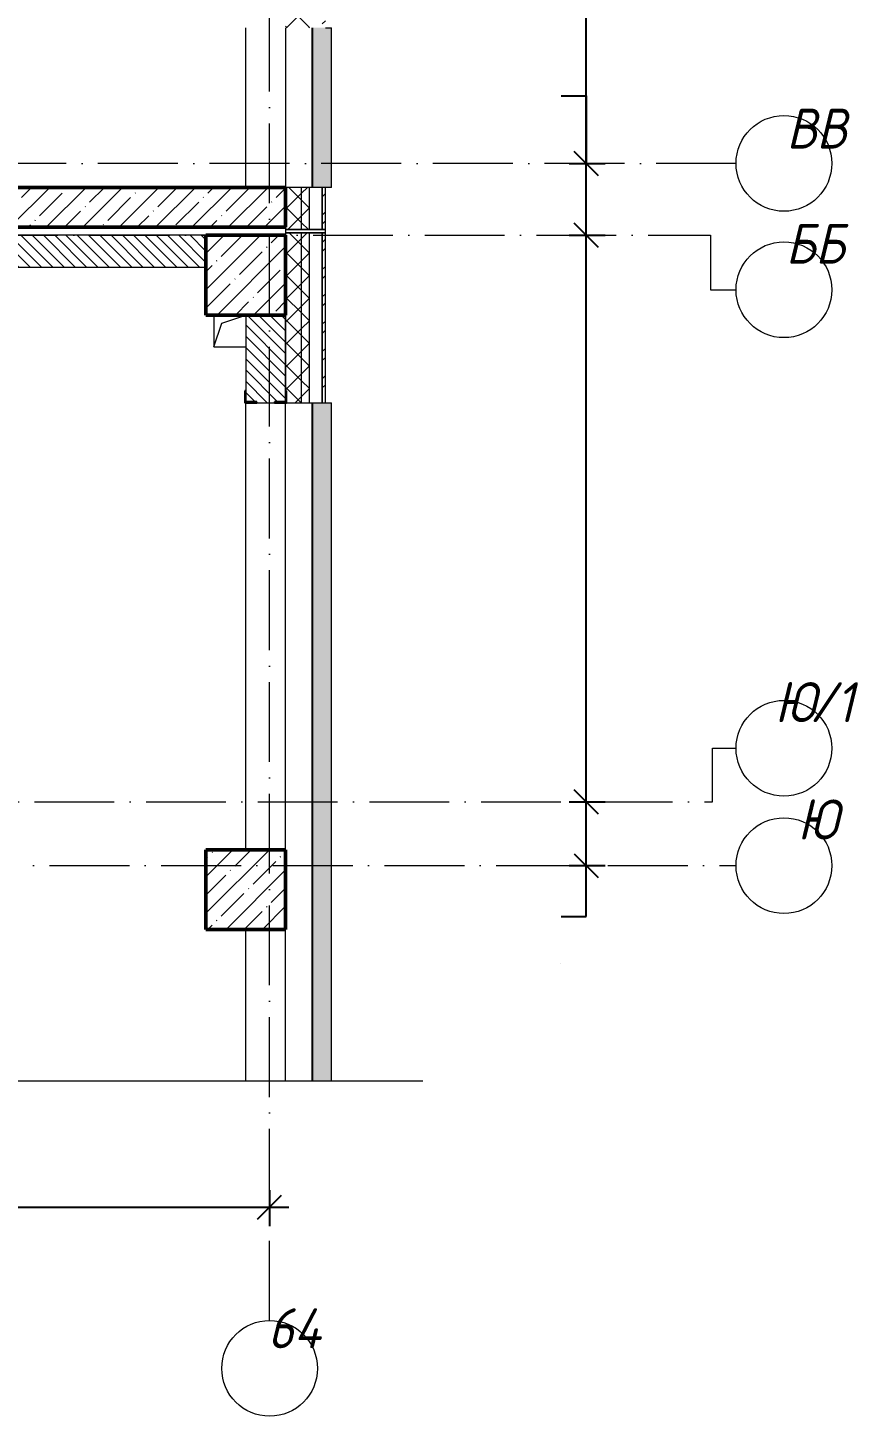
# Model space of a CAD drawing. Header units: millimetres. Extents: x -401725 to 250493, y 305116 to 802890.
# Drawn here: x 83974 to 89181, y 361286 to 369986 of the extents above; entities that cross this region are included whole.
import ezdxf

# ---------------------------------------------------------------- set-up
doc = ezdxf.new("R2010")
doc.units = ezdxf.units.MM
doc.linetypes.add('50_200_ШТРИХ_1Т_ш5_п1_п1_', pattern=[700, 500, -100, 0, -100])
for name, color, linetype, lineweight in [('A-____-____-DIMS', 7, 'Continuous', 9), ('A-DETL-GENF-OTLN', 7, 'Continuous', 9), ('A-GENM-____-MCUT', 7, 'Continuous', 25), ('A-GENM-____-OTLN', 7, 'Continuous', 9), ('A-GENM-____-OTLN-1', 7, 'Continuous', 25), ('A-GLAZ-____-OTLN', 7, 'Continuous', 9), ('A-WALL-____-MCUT', 7, 'Continuous', 13), ('A-WALL-____-MCUT-1', 7, 'Continuous', 9), ('A-WALL-____-MCUT-2', 7, 'Continuous', 50), ('A-WALL-____-OTLN', 7, 'Continuous', 9), ('A-WALL-____-PATT-1', 7, 'Continuous', 9), ('A-WALL-FNSH-MCUT-1', 7, 'Continuous', 9), ('S-COLS-____-MCUT', 7, 'Continuous', 50), ('S-COLS-____-OTLN', 7, 'Continuous', 9), ('S-GRID-____-IDEN', 7, 'Continuous', 9), ('S-GRID-____-OTLN', 7, 'Continuous', 9), ('S-GRID-____-OTLN-1', 7, '50_200_ШТРИХ_1Т_ш5_п1_п1_', 9)]:
    doc.layers.add(name, color=color, linetype=linetype, lineweight=lineweight)
doc.layers.add('A-GLAZ-____-OTLN-1', color=7, linetype='Continuous', lineweight=9, true_color=0xc0c0c0)
doc.styles.add('ISOCPEUR_I', font='isocpeui.ttf', dxfattribs={"width": 0.9, "height": 2.5})
doc.styles.add('ISOCPEUR_I_9', font='isocpeui.ttf', dxfattribs={"width": 0.9, "height": 250})
doc.dimstyles.new('ISO-2_5_0_9К_БОЛЬШОЙ_ОСИ', dxfattribs={"dimscale": 304.8, "dimtxt": 248.995294, "dimasz": 0.492126, "dimexe": 0.393701, "dimexo": 0, "dimgap": 0, "dimtad": 1, "dimdec": 0, "dimzin": 0, "dimdsep": 46, "dimtxsty": 'ISOCPEUR_I', "dimblk1": 'OBLIQUE', "dimblk2": 'OBLIQUE', "dimsah": 1, "dimcen": 0.09, "dimdle": 0.393701, "dimazin": 0, "dimtfac": 1, "dimtdec": 4, "dimtix": 1, "dimtmove": 0, "dimatfit": 3, "dimfxl": 1, "dimtvp": 1, "dimtolj": 1, "dimtzin": 0, "dimarcsym": 2})
doc.dimstyles.new('ISO-2_5_0_9К_БОЛЬШОЙ_ОСИ_1', dxfattribs={"dimscale": 304.8, "dimtxt": 248.995294, "dimasz": 0.492126, "dimexe": 0.393701, "dimexo": 0, "dimgap": 0, "dimtad": 1, "dimdec": 0, "dimzin": 0, "dimdsep": 46, "dimtxsty": 'ISOCPEUR_I', "dimblk1": 'OBLIQUE', "dimblk2": 'OBLIQUE', "dimsah": 1, "dimcen": 0.09, "dimdle": 0.393701, "dimazin": 0, "dimtfac": 1, "dimtdec": 4, "dimtix": 1, "dimtmove": 1, "dimatfit": 3, "dimfxl": 1, "dimtvp": 1, "dimtolj": 1, "dimtzin": 0, "dimarcsym": 2})
pattern_1 = [(135, (-15659.08, 321904.697), (-35.35534, -35.35534), [])]
pattern_2 = [(45, (-15659.08, 321904.7), (-70.71068, 70.71068), []), (135, (-15659.08, 321904.7), (-70.71068, -70.71068), [])]
pattern_3 = [(45, (-15659.08, 321904.7), (-85.53659, 85.53659), []), (45, (-15602.06, 321904.7), (-85.53659, 85.53659), [])]

# ---------------------------------------------------------------- blocks, each defined once
blk = doc.blocks.new('BSC_Колонна _Прямоугольная - 500х500-V115-АР1_План отверстий 2 этажа в осях 1-64_Ю-ЯЯ')
at = {"layer": 'S-COLS-____-OTLN'}
h = blk.add_hatch(dxfattribs=at)
h.set_pattern_fill('FP_128', color=256, style=0, pattern_type=2)
h.set_pattern_definition([(45, (-101000, -46531.04), (-114.04925, 114.04925), []), (45, (-100885.95, -46531.04), (-114.04925, 114.04925), [201.613, -40.323, 3.353, -36.97])])
h.paths.add_polyline_path([(-250, -250), (250, -250), (250, 250), (-250, 250), (-250, 199.9)], flags=0)
at = {"layer": 'S-COLS-____-MCUT'}
for p, q in [((250, 250), (-250, 250)), ((-250, 250), (-250, -250)), ((250, -250), (250, 250)), ((-250, -250), (250, -250))]:
    blk.add_line(p, q, dxfattribs=at)
blk = doc.blocks.new('BSC_Колонна _Прямоугольная - 500х500-V117-АР1_План отверстий 2 этажа в осях 1-64_Ю-ЯЯ')
at = {"layer": 'S-COLS-____-OTLN'}
h = blk.add_hatch(dxfattribs=at)
h.set_pattern_fill('FP_130', color=256, style=0, pattern_type=2)
h.set_pattern_definition([(45, (-101000, -42681.04), (-114.04925, 114.04925), []), (45, (-100885.95, -42681.04), (-114.04925, 114.04925), [201.613, -40.323, 3.353, -36.97])])
h.paths.add_polyline_path([(-250, -250), (250, -250), (250, 250), (-250, 250)], flags=0)
at = {"layer": 'S-COLS-____-MCUT'}
for p, q in [((250, 250), (-250, 250)), ((-250, 250), (-250, -250)), ((250, -250), (250, 250)), ((-250, -250), (250, -250))]:
    blk.add_line(p, q, dxfattribs=at)
blk = doc.blocks.new('Фахверк_СКБ_Уголок - 250_2700-27497298-АР1_План отверстий 2 этажа в осях 1-64_Ю-ЯЯ')
at = {"layer": 'A-GENM-____-MCUT'}
for p, q in [((200, 181), (125, 181)), ((125, 181), (125, 106)), ((131, 106), (131, 175)), ((131, 175), (200, 175)), ((200, 175), (200, 181)), ((125, 106), (131, 106)), ((131, -6), (125, -6)), ((125, -6), (125, -81)), ((125, -81), (200, -81)), ((131, -75), (131, -6)), ((200, -75), (131, -75)), ((200, -81), (200, -75))]:
    blk.add_line(p, q, dxfattribs=at)
blk = doc.blocks.new('AR_Отверстие прямоугольное _в плите_ - AR_Отверстие прямоугольное _в плите_-30511543-АР1_План отверстий 2 этажа в осях 1-64_Ю-ЯЯ')
at = {"layer": 'A-GENM-____-OTLN'}
for p, q in [((-100, 100), (-100, -100)), ((-50, 50), (100, 100)), ((-100, -100), (-50, 50)), ((-100, -100), (100, -100))]:
    blk.add_line(p, q, dxfattribs=at)
blk = doc.blocks.new('Отлив_СКБ - Отлив витража_120_НВФ-31885283-АР1_План отверстий 2 этажа в осях 1-64_Ю-ЯЯ')
at = {"layer": 'A-GLAZ-____-OTLN-1'}
for points in [[(426.1, -2), (1000, -2), (1000, 0), (0, 0), (0, -2)], [(426.1, -120), (1000, -120), (1000, -2), (0, -2), (0, -120)]]:
    blk.add_hatch(color=256, dxfattribs=at).paths.add_polyline_path(points, flags=0)
at = {"layer": 'A-GLAZ-____-OTLN'}
for p, q in [((0, 0), (1000, 0)), ((1000, -2), (0, -2)), ((0, -120), (0, -83)), ((1000, -83), (1000, -120)), ((0, -120), (1000, -120))]:
    blk.add_line(p, q, dxfattribs=at)
blk = doc.blocks.new('Отлив_СКБ - Отлив витража_120_НВФ-31885688-АР1_План отверстий 2 этажа в осях 1-64_Ю-ЯЯ')
at = {"layer": 'A-GLAZ-____-OTLN-1'}
for points in [[(550, 0), (550, -2), (4800, -2), (4800, 0), (3378.3, 0)], [(550, -2), (550, -120), (4800, -120), (4800, -2), (3378.3, -2)]]:
    blk.add_hatch(color=256, dxfattribs=at).paths.add_polyline_path(points, flags=0)
at = {"layer": 'A-GLAZ-____-OTLN'}
for p, q in [((550, 0), (4800, 0)), ((4800, -2), (550, -2)), ((4800, -83), (4800, -120)), ((550, -120), (4800, -120))]:
    blk.add_line(p, q, dxfattribs=at)
blk = doc.blocks.new('Стены 13 - Стены 4-31812941-АР1_План отверстий 2 этажа в осях 1-64_Ю-ЯЯ')
at = {"layer": 'A-WALL-____-MCUT'}
for p, q in [((-1843.5, 41030.2), (-1843.5, 41010.2)), ((-1593.5, 41030.2), (-1843.5, 41030.2)), ((-1843.5, 41010.2), (-1593.5, 41010.2)), ((-1593.5, 41010.2), (-1593.5, 41030.2))]:
    blk.add_line(p, q, dxfattribs=at)
blk = doc.blocks.new('DET_L_Линия разрыва - М100-27489994-АР1_План отверстий 2 этажа в осях 1-64_Ю-ЯЯ')
at = {"layer": 'A-DETL-GENF-OTLN'}
blk.add_line((32300, 0), (16450, 0), dxfattribs=at)
blk = doc.blocks.new('Ось сетки - Круг_Ø6_00__ISO-2_5_0_9K_-25732049-АР1_План отверстий 2 этажа в осях 1-64_Ю-ЯЯ')
at = {"layer": 'S-GRID-____-IDEN'}
blk.add_circle((0, 0), 3, dxfattribs=at)
blk = doc.blocks.new('_Oblique')
at = {"color": 0, "linetype": 'ByBlock', "lineweight": -2}
blk.add_line((-0.5, -0.5), (0.5, 0.5), dxfattribs=at)
blk = doc.blocks.new('*D8980')
at = {"layer": 'A-____-____-DIMS', "color": 0, "lineweight": -2, "transparency": 16777216}
for p, q in [((87475.2, 364615.7), (87475.2, 365255.7)), ((87369.1, 365135.7), (87595.2, 365135.7)), ((87369.1, 364735.7), (87595.2, 364735.7)), ((87475.2, 364416), (87475.2, 364735.7)), ((87317.7, 364416), (87475.2, 364416))]:
    blk.add_line(p, q, dxfattribs=at)
at = {"layer": 'Defpoints', "color": 0, "transparency": 16777216}
for p in [(87369.1, 365135.7), (87475.2, 365135.7), (87369.1, 364735.7)]:
    blk.add_point(p, dxfattribs=at)
at = {"layer": 'A-____-____-DIMS', "color": 0, "lineweight": -2, "transparency": 16777216, "xscale": 150, "yscale": 150, "zscale": 150}
for p, rotation in [((87475.2, 365135.7), 90), ((87475.2, 364735.7), 270)]:
    blk.add_blockref('_Oblique', p, dxfattribs=dict(at, rotation=rotation))
at = {"layer": 'A-____-____-DIMS', "color": 0, "transparency": 16777216, "insert": (87313.5, 364121.8), "char_height": 2.5, "width": 591.843, "attachment_point": 1, "rotation": 90, "line_spacing_factor": 1.149209, "style": 'ISOCPEUR_I'}
blk.add_mtext('\\A1;400', dxfattribs=at)
blk = doc.blocks.new('*D8981')
at = {"layer": 'A-____-____-DIMS', "color": 0, "lineweight": -2, "transparency": 16777216}
for p, q in [((87475.2, 365015.7), (87475.2, 368805.7)), ((87369.1, 368685.7), (87595.2, 368685.7)), ((87369.1, 365135.7), (87595.2, 365135.7))]:
    blk.add_line(p, q, dxfattribs=at)
at = {"layer": 'Defpoints', "color": 0, "transparency": 16777216}
for p in [(87369.1, 368685.7), (87475.2, 368685.7), (87369.1, 365135.7)]:
    blk.add_point(p, dxfattribs=at)
at = {"layer": 'A-____-____-DIMS', "color": 0, "lineweight": -2, "transparency": 16777216, "xscale": 150, "yscale": 150, "zscale": 150}
for p, rotation in [((87475.2, 368685.7), 90), ((87475.2, 365135.7), 270)]:
    blk.add_blockref('_Oblique', p, dxfattribs=dict(at, rotation=rotation))
at = {"layer": 'A-____-____-DIMS', "color": 0, "transparency": 16777216, "insert": (87473.9, 366910.7), "char_height": 2.5, "width": 758.478, "attachment_point": 5, "rotation": 90, "style": 'ISOCPEUR_I'}
blk.add_mtext('\\A1;3550', dxfattribs=at)
blk = doc.blocks.new('*D8982')
at = {"layer": 'A-____-____-DIMS', "color": 0, "lineweight": -2, "transparency": 16777216}
for p, q in [((87317.7, 369558.8), (87475.2, 369558.8)), ((87475.2, 369558.8), (87475.2, 369135.7)), ((87475.2, 368565.7), (87475.2, 369255.7)), ((87369.1, 369135.7), (87595.2, 369135.7)), ((87369.1, 368685.7), (87595.2, 368685.7))]:
    blk.add_line(p, q, dxfattribs=at)
at = {"layer": 'Defpoints', "color": 0, "transparency": 16777216}
for p in [(87369.1, 369135.7), (87475.2, 369135.7), (87369.1, 368685.7)]:
    blk.add_point(p, dxfattribs=at)
at = {"layer": 'A-____-____-DIMS', "color": 0, "lineweight": -2, "transparency": 16777216, "xscale": 150, "yscale": 150, "zscale": 150}
for p, rotation in [((87475.2, 369135.7), 90), ((87475.2, 368685.7), 270)]:
    blk.add_blockref('_Oblique', p, dxfattribs=dict(at, rotation=rotation))
at = {"layer": 'A-____-____-DIMS', "color": 0, "transparency": 16777216, "insert": (87313.5, 369264.5), "char_height": 2.5, "width": 591.843, "attachment_point": 1, "rotation": 90, "line_spacing_factor": 1.149209, "style": 'ISOCPEUR_I'}
blk.add_mtext('\\A1;450', dxfattribs=at)
blk = doc.blocks.new('*D8983')
at = {"layer": 'A-____-____-DIMS', "color": 0, "lineweight": -2, "transparency": 16777216}
for p, q in [((87475.2, 369015.7), (87475.2, 373955.7)), ((87369.1, 373835.7), (87595.2, 373835.7)), ((87369.1, 369135.7), (87595.2, 369135.7))]:
    blk.add_line(p, q, dxfattribs=at)
at = {"layer": 'Defpoints', "color": 0, "transparency": 16777216}
for p in [(87369.1, 373835.7), (87475.2, 373835.7), (87369.1, 369135.7)]:
    blk.add_point(p, dxfattribs=at)
at = {"layer": 'A-____-____-DIMS', "color": 0, "lineweight": -2, "transparency": 16777216, "xscale": 150, "yscale": 150, "zscale": 150}
for p, rotation in [((87475.2, 373835.7), 90), ((87475.2, 369135.7), 270)]:
    blk.add_blockref('_Oblique', p, dxfattribs=dict(at, rotation=rotation))
at = {"layer": 'A-____-____-DIMS', "color": 0, "transparency": 16777216, "insert": (87473.9, 371485.7), "char_height": 2.5, "width": 781.462, "attachment_point": 5, "rotation": 90, "style": 'ISOCPEUR_I'}
blk.add_mtext('\\A1;4700', dxfattribs=at)
blk = doc.blocks.new('*D8964')
at = {"layer": 'A-____-____-DIMS', "color": 0, "lineweight": -2, "transparency": 16777216}
for p, q in [((77690.9, 362702.1), (77690.9, 362476.1)), ((85490.9, 362702.1), (85490.9, 362476.1)), ((77570.9, 362596.1), (85610.9, 362596.1))]:
    blk.add_line(p, q, dxfattribs=at)
at = {"layer": 'Defpoints', "color": 0, "transparency": 16777216}
for p in [(77690.9, 362702.1), (85490.9, 362702.1), (85490.9, 362596.1)]:
    blk.add_point(p, dxfattribs=at)
at = {"layer": 'A-____-____-DIMS', "color": 0, "lineweight": -2, "transparency": 16777216, "xscale": 150, "yscale": 150, "zscale": 150, "rotation": 180}
blk.add_blockref('_Oblique', (77690.9, 362596.1), dxfattribs=at)
at = {"layer": 'A-____-____-DIMS', "color": 0, "lineweight": -2, "transparency": 16777216, "xscale": 150, "yscale": 150, "zscale": 150}
blk.add_blockref('_Oblique', (85490.9, 362596.1), dxfattribs=at)
at = {"layer": 'A-____-____-DIMS', "color": 0, "transparency": 16777216, "insert": (81590.9, 362597.3), "char_height": 2.5, "width": 758.478, "attachment_point": 5, "style": 'ISOCPEUR_I'}
blk.add_mtext('\\A1;7800', dxfattribs=at)

msp = doc.modelspace()

# ---------------------------------------------------------------- hatches: boundary and pattern name
at = {"layer": 'A-WALL-____-PATT-1'}
h = msp.add_hatch(dxfattribs=at)
h.set_pattern_fill('FP_1', color=256, style=0, pattern_type=2)
h.set_pattern_definition(pattern_2)
h.paths.add_polyline_path([(85740.9187, 368720.7392), (85740.9187, 368985.7392), (85690.9187, 368985.7392), (85690.9187, 368720.7392)], flags=0)
h.paths.add_polyline_path([(85690.9187, 369985.7392), (85740.9187, 369985.7392), (85740.9187, 377685.7392), (85690.9187, 377685.7392), (85690.9187, 372671.6396)], flags=0)
h.paths.add_polyline_path([(85690.9187, 391385.7392), (85740.9187, 391385.7392), (85740.9187, 392635.7392), (85690.9187, 392635.7392), (85690.9187, 392044.5878)], flags=0)
h.paths.add_polyline_path([(85690.9187, 394435.7392), (85740.9187, 394435.7392), (85740.9187, 395635.7392), (85690.9187, 395635.7392), (85690.9187, 395273.4125)], flags=0)
h.paths.add_polyline_path([(85740.9187, 397435.7392), (85740.9187, 398635.7392), (85690.9187, 398635.7392), (85690.9187, 397435.7392)], flags=0)
h.paths.add_polyline_path([(85740.9187, 400435.7392), (85740.9187, 401635.7392), (85690.9187, 401635.7392), (85690.9187, 400435.7392)], flags=0)
h.paths.add_polyline_path([(85740.9187, 403435.7392), (85740.9187, 407685.7392), (85690.9187, 407685.7392), (85690.9187, 403435.7392)], flags=0)
h = msp.add_hatch(dxfattribs=at)
h.set_pattern_fill('FP_1', color=256, style=0, pattern_type=2)
h.set_pattern_definition(pattern_2)
h.paths.add_polyline_path([(85590.9187, 368720.7392), (85690.9187, 368720.7392), (85690.9187, 368985.7392), (85590.9187, 368985.7392)], flags=0)
h.paths.add_polyline_path([(85690.9187, 369985.7392), (85690.9187, 377685.7392), (85596.9187, 377685.7392), (85596.9187, 377610.7392), (85590.9187, 377610.7392), (85590.9187, 369985.7392)], flags=0)
h.paths.add_polyline_path([(85690.9187, 391385.7392), (85690.9187, 392635.7392), (85596.9187, 392635.7392), (85596.9187, 392560.7392), (85590.9187, 392560.7392), (85590.9187, 391460.7392), (85596.9187, 391460.7392), (85596.9187, 391385.7392)], flags=0)
h.paths.add_polyline_path([(85596.9187, 394435.7392), (85690.9187, 394435.7392), (85690.9187, 395635.7392), (85590.9187, 395635.7392), (85590.9187, 394510.7392), (85596.9187, 394510.7392), (85596.9187, 394441.7392)], flags=0)
h.paths.add_polyline_path([(85596.9187, 397435.7392), (85690.9187, 397435.7392), (85690.9187, 398635.7392), (85596.9187, 398635.7392), (85596.9187, 398560.7392), (85590.9187, 398560.7392), (85590.9187, 397510.7392), (85596.9187, 397510.7392), (85596.9187, 397441.7392)], flags=0)
h.paths.add_polyline_path([(85596.9187, 400435.7392), (85690.9187, 400435.7392), (85690.9187, 401635.7392), (85596.9187, 401635.7392), (85596.9187, 401560.7392), (85590.9187, 401560.7392), (85590.9187, 400510.7392), (85596.9187, 400510.7392), (85596.9187, 400441.7392)], flags=0)
h.paths.add_polyline_path([(85690.9187, 403435.7392), (85690.9187, 407585.7392), (85590.9187, 407585.7392), (85590.9187, 403435.7392)], flags=0)
h = msp.add_hatch(dxfattribs=at)
h.set_pattern_fill('FP_3', color=256, style=0, pattern_type=2)
h.set_pattern_definition(pattern_3)
h.paths.add_polyline_path([(85840.9187, 368720.7392), (85840.9187, 368985.7392), (85820.9187, 368985.7392), (85820.9187, 368720.7392)], flags=0)
h.paths.add_polyline_path([(85820.9187, 369985.7392), (85840.9187, 369985.7392), (85840.9187, 377685.7392), (85820.9187, 377685.7392), (85820.9187, 372671.6396)], flags=0)
h = msp.add_hatch(dxfattribs=at)
h.set_pattern_fill('FP_13', color=256, style=0, pattern_type=2)
h.set_pattern_definition([(45, (-15659.08, 321904.7), (-114.04925, 114.04925), []), (45, (-15545.03, 321904.7), (-114.04925, 114.04925), [201.612, -40.322, 3.353, -36.97])])
h.paths.add_polyline_path([(85590.9187, 368735.7392), (85590.9187, 368985.7392), (81190.9187, 368985.7392), (81190.9187, 368735.7392), (85073.2757, 368735.7392)], flags=0)
h = msp.add_hatch(dxfattribs=at)
h.set_pattern_fill('FP_6', color=256, style=0, pattern_type=2)
h.set_pattern_definition(pattern_1)
h.paths.add_polyline_path([(85090.9187, 368485.7392), (85090.9187, 368685.7392), (81590.9187, 368685.7392), (81590.9187, 368616.7392), (81584.9187, 368616.7392), (81584.9187, 368685.7392), (78090.9187, 368685.7392), (78090.9187, 368485.7392), (81584.9187, 368485.7392), (81584.9187, 368554.7392), (81590.9187, 368554.7392), (81590.9187, 368485.7392), (85073.2757, 368485.7392)], flags=0)
h = msp.add_hatch(dxfattribs=at)
h.set_pattern_fill('FP_1', color=256, style=0, pattern_type=2)
h.set_pattern_definition(pattern_2)
h.paths.add_polyline_path([(85596.9187, 367635.7392), (85690.9187, 367635.7392), (85690.9187, 368700.7392), (85590.9187, 368700.7392), (85590.9187, 367710.7392), (85596.9187, 367710.7392), (85596.9187, 367641.7392)], flags=0)
h = msp.add_hatch(dxfattribs=at)
h.set_pattern_fill('FP_1', color=256, style=0, pattern_type=2)
h.set_pattern_definition(pattern_2)
h.paths.add_polyline_path([(85740.9187, 367635.7392), (85740.9187, 368700.7392), (85690.9187, 368700.7392), (85690.9187, 367635.7392)], flags=0)
h = msp.add_hatch(dxfattribs=at)
h.set_pattern_fill('FP_3', color=256, style=0, pattern_type=2)
h.set_pattern_definition(pattern_3)
h.paths.add_polyline_path([(85820.9187, 367635.7392), (85840.9187, 367635.7392), (85840.9187, 368700.7392), (85820.9187, 368700.7392), (85820.9187, 367828.4026)], flags=0)
h = msp.add_hatch(dxfattribs=at)
h.set_pattern_fill('FP_6', color=256, style=0, pattern_type=2)
h.set_pattern_definition(pattern_1)
h.paths.add_polyline_path([(85409.9187, 367635.7392), (85521.9187, 367635.7392), (85521.9187, 367641.7392), (85590.9187, 367641.7392), (85590.9187, 368185.7392), (85340.9187, 368185.7392), (85340.9187, 367641.7392), (85409.9187, 367641.7392)], flags=0)

# ---------------------------------------------------------------- linework, layer by layer
at = {"layer": 'A-WALL-____-MCUT'}
for p, q in [((85590.9187, 368985.7392), (85590.9187, 368720.7392)), ((85820.9187, 368985.7392), (85590.9187, 368985.7392)), ((85820.9187, 368720.7392), (85820.9187, 368985.7392)), ((85590.9187, 368720.7392), (85820.9187, 368720.7392)), ((85090.9187, 368685.7392), (81590.9187, 368685.7392)), ((85590.9187, 368700.7392), (85590.9187, 368685.7392)), ((85820.9187, 368700.7392), (85590.9187, 368700.7392)), ((85820.9187, 367635.7392), (85820.9187, 368700.7392)), ((81590.9187, 368485.7392), (85090.9187, 368485.7392)), ((85340.9187, 368185.7392), (85340.9187, 367710.7392)), ((85409.9187, 367635.7392), (85521.9187, 367635.7392)), ((85596.9187, 367635.7392), (85820.9187, 367635.7392))]:
    msp.add_line(p, q, dxfattribs=at)
at = {"layer": 'A-WALL-____-MCUT-1'}
for p, q in [((85690.9187, 368720.7392), (85690.9187, 368985.7392)), ((85740.9187, 368720.7392), (85740.9187, 368985.7392)), ((85690.9187, 367635.7392), (85690.9187, 368700.7392)), ((85740.9187, 367635.7392), (85740.9187, 368700.7392)), ((85590.9187, 367710.7392), (85590.9187, 368185.7392)), ((85590.9187, 368185.7392), (85590.9187, 367710.7392))]:
    msp.add_line(p, q, dxfattribs=at)
at = {"layer": 'A-WALL-____-MCUT-2'}
for p, q in [((85590.9187, 368985.7392), (81440.9187, 368985.7392)), ((85590.9187, 368735.7392), (85590.9187, 368985.7392)), ((81190.9187, 368735.7392), (85590.9187, 368735.7392))]:
    msp.add_line(p, q, dxfattribs=at)
at = {"layer": 'A-WALL-____-OTLN'}
for p, q in [((85340.9187, 368985.7392), (85340.9187, 369985.7392)), ((85590.9187, 369985.7392), (85590.9187, 368985.7392)), ((85340.9187, 364835.7392), (85340.9187, 367635.7392)), ((85590.9187, 364835.7392), (85590.9187, 367635.7392)), ((85340.9187, 363385.7392), (85340.9187, 364335.7392)), ((85590.9187, 363385.7392), (85590.9187, 364335.7392))]:
    msp.add_line(p, q, dxfattribs=at)
at = {"layer": 'A-WALL-FNSH-MCUT-1'}
for p, q in [((85840.9187, 368985.7392), (85820.9187, 368985.7392)), ((85820.9187, 368985.7392), (85820.9187, 368720.7392)), ((85840.9187, 368720.7392), (85840.9187, 368985.7392)), ((85820.9187, 368720.7392), (85840.9187, 368720.7392)), ((85840.9187, 368700.7392), (85820.9187, 368700.7392)), ((85820.9187, 368700.7392), (85820.9187, 367635.7392)), ((85840.9187, 367635.7392), (85840.9187, 368700.7392)), ((85820.9187, 367635.7392), (85840.9187, 367635.7392))]:
    msp.add_line(p, q, dxfattribs=at)
at = {"layer": 'S-GRID-____-OTLN'}
for p, q in [((88254.9405, 368685.7392), (88254.9405, 368343.9947)), ((88254.9405, 368343.9947), (88415.3253, 368343.9947)), ((88267.3291, 365471.2117), (88415.3253, 365471.2117)), ((88267.3291, 365135.7392), (88267.3291, 365471.2117))]:
    msp.add_line(p, q, dxfattribs=at)
at = {"layer": 'S-GRID-____-OTLN-1'}
for p, q in [((85490.9187, 361885.7392), (85490.9187, 412797.5486)), ((88415.3253, 369135.7392), (77362.1831, 369135.7392)), ((77362.1831, 368685.7392), (88254.9405, 368685.7392)), ((58813.2332, 365135.7392), (88267.3291, 365135.7392)), ((53306.952, 364735.7392), (88415.3253, 364735.7392))]:
    msp.add_line(p, q, dxfattribs=at)

# ---------------------------------------------------------------- block references
at = {"layer": 'A-DETL-GENF-OTLN'}
msp.add_blockref('DET_L_Линия разрыва - М100-27489994-АР1_План отверстий 2 этажа в осях 1-64_Ю-ЯЯ', (54150.9187, 363385.7392), dxfattribs=at)
at = {"layer": 'A-GENM-____-OTLN'}
msp.add_blockref('AR_Отверстие прямоугольное _в плите_ - AR_Отверстие прямоугольное _в плите_-30511543-АР1_План отверстий 2 этажа в осях 1-64_Ю-ЯЯ', (85240.9187, 368085.7392), dxfattribs=at)
at = {"layer": 'A-GENM-____-OTLN-1', "rotation": 89.9999999999999}
msp.add_blockref('Фахверк_СКБ_Уголок - 250_2700-27497298-АР1_План отверстий 2 этажа в осях 1-64_Ю-ЯЯ', (85515.9187, 367510.7392), dxfattribs=at)
at = {"layer": 'A-GLAZ-____-OTLN', "rotation": 90}
for name, p in [('Отлив_СКБ - Отлив витража_120_НВФ-31885283-АР1_План отверстий 2 этажа в осях 1-64_Ю-ЯЯ', (85757.9187, 368985.7392)), ('Отлив_СКБ - Отлив витража_120_НВФ-31885688-АР1_План отверстий 2 этажа в осях 1-64_Ю-ЯЯ', (85757.9187, 362835.7392))]:
    msp.add_blockref(name, p, dxfattribs=at)
at = {"layer": 'A-WALL-____-OTLN'}
msp.add_blockref('Стены 13 - Стены 4-31812941-АР1_План отверстий 2 этажа в осях 1-64_Ю-ЯЯ', (87434.4305, 327690.4972), dxfattribs=at)
at = {"layer": 'S-COLS-____-OTLN'}
for name, p in [('BSC_Колонна _Прямоугольная - 500х500-V115-АР1_План отверстий 2 этажа в осях 1-64_Ю-ЯЯ', (85340.9187, 368435.7392)), ('BSC_Колонна _Прямоугольная - 500х500-V117-АР1_План отверстий 2 этажа в осях 1-64_Ю-ЯЯ', (85340.9187, 364585.7392))]:
    msp.add_blockref(name, p, dxfattribs=at)
at = {"layer": 'S-GRID-____-IDEN', "xscale": 99.99999999999993, "yscale": 99.99999999999993, "zscale": 99.99999999999993}
for p, rotation in [((88715.3253, 369135.7392), 89.99999999999982), ((88715.3253, 368343.9947), 269.9999999999995), ((88715.3253, 365471.2117), 269.9999999999994), ((88715.3253, 364735.7392), 269.9999999999995)]:
    msp.add_blockref('Ось сетки - Круг_Ø6_00__ISO-2_5_0_9K_-25732049-АР1_План отверстий 2 этажа в осях 1-64_Ю-ЯЯ', p, dxfattribs=dict(at, rotation=rotation))
msp.add_blockref('Ось сетки - Круг_Ø6_00__ISO-2_5_0_9K_-25732049-АР1_План отверстий 2 этажа в осях 1-64_Ю-ЯЯ', (85490.9187, 361585.7392), dxfattribs=at)

# ---------------------------------------------------------------- texts
at = {"layer": 'S-GRID-____-IDEN', "char_height": 250, "attachment_point": 1, "style": 'ISOCPEUR_I_9'}
for s, insert, width in [('ВВ', (88731.92, 369479.0687), 447.341625), ('ББ', (88726.7609, 368757.8808), 447.341625), ('\\fISOCPEUR|b0|i1|c204|p34|;\\W.9;Ю', (88658.3609, 365885.0978), 266.961937), ('/1', (88878.6266, 365885.0978), 346.329), ('\\fISOCPEUR|b0|i1|c204|p34|;\\W.9;Ю', (88801.0109, 365149.6253), 266.961937), ('64', (85478.6555, 361961.7675), 425.696062)]:
    msp.add_mtext(s, dxfattribs=dict(at, insert=insert, width=width))

# ---------------------------------------------------------------- dimensions: what is measured, and where the dimension line sits
at = {"layer": 'A-____-____-DIMS'}
for base, p1, p2, override, picture, middle in [((87475.1602, 373835.7392), (87369.0942, 369135.7392), (87369.0942, 373835.7392), {"dimpost": '<>', "dimfxl": 4700}, '*D8983', (87473.8941, 371485.7392)), ((87475.1602, 368685.7392), (87369.0942, 365135.7392), (87369.0942, 368685.7392), {"dimpost": '<>', "dimfxl": 3550}, '*D8981', (87473.9102, 366910.7392))]:
    dim = msp.add_linear_dim(base=base, p1=p1, p2=p2, angle=90, dimstyle='ISO-2_5_0_9К_БОЛЬШОЙ_ОСИ', override=override, dxfattribs=at)
    dim.commit()
    dim.dimension.update_dxf_attribs({"geometry": picture, "text_midpoint": middle})
for base, p1, p2, override, picture, middle in [((87475.1602, 369135.7392), (87369.0942, 368685.7392), (87369.0942, 369135.7392), {"dimpost": '<>', "dimfxl": 450}, '*D8982', (87315.2129, 369558.764)), ((87475.1602, 365135.7392), (87369.0942, 364735.7392), (87369.0942, 365135.7392), {"dimpost": '<>', "dimfxl": 400}, '*D8980', (87315.2129, 364416.0359))]:
    dim = msp.add_linear_dim(base=base, p1=p1, p2=p2, angle=90, dimstyle='ISO-2_5_0_9К_БОЛЬШОЙ_ОСИ_1', override=override, dxfattribs=at)
    dim.commit()
    dim.dimension.update_dxf_attribs({"geometry": picture, "text_midpoint": middle, "dimtype": 160, "text_rotation": 90})
dim = msp.add_linear_dim(base=(85490.9187, 362596.0677), p1=(77690.9187, 362702.1338), p2=(85490.9187, 362702.1338), dimstyle='ISO-2_5_0_9К_БОЛЬШОЙ_ОСИ', override={"dimpost": '<>', "dimfxl": 7800}, dxfattribs=at)
dim.commit()
dim.dimension.update_dxf_attribs({"geometry": '*D8964', "text_midpoint": (81590.9187, 362597.3338)})

doc.saveas('drawing.dxf')
